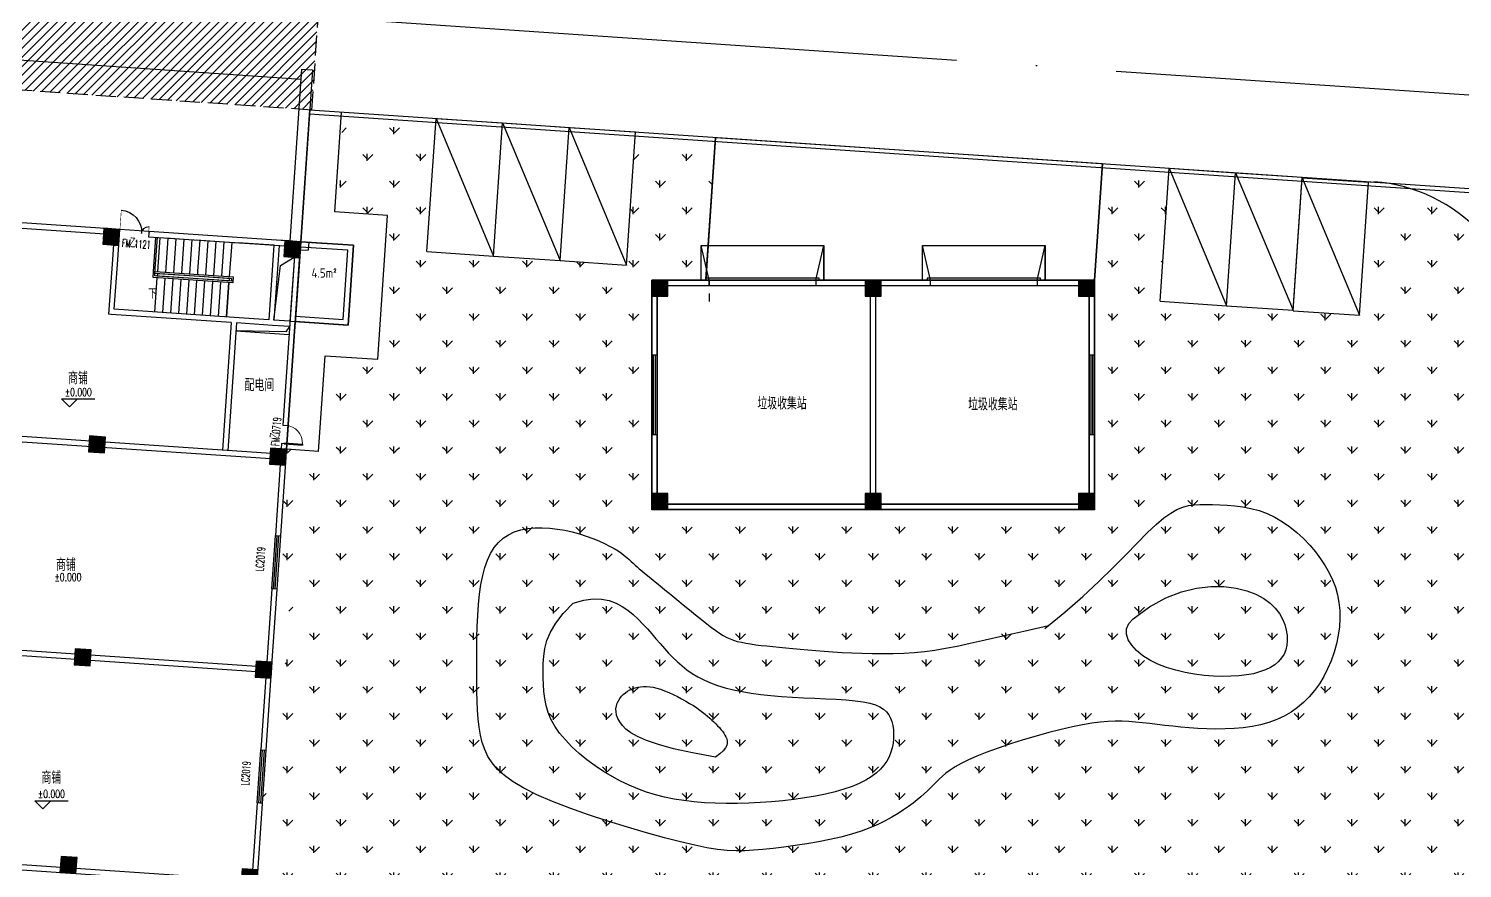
# Model space of a CAD drawing. Header units: millimetres. Extents: x 36720183 to 38160956, y 58934012 to 60388477.
# Drawn here: x 37422603 to 37476352, y 59452063 to 59483535 of the extents above; entities that cross this region are included whole.
import ezdxf

# ---------------------------------------------------------------- set-up
doc = ezdxf.new("R2010")
doc.units = ezdxf.units.MM
doc.header["$LTSCALE"] = 1000
doc.header["$MEASUREMENT"] = 0
doc.linetypes.add('ACAD_ISO04W100', pattern=[30, 24, -3, 0, -3])
doc.linetypes.add('DASH', pattern=[0.35, 0.25, -0.1])
for name, color, linetype in [('@ 绿化', 8, 'Continuous'), ('@YL', 2, 'Continuous'), ('@围墙', 5, 'Continuous'), ('@扑救面填充', 8, 'Continuous'), ('@道路', 6, 'Continuous'), ('COLUMN', 9, 'Continuous'), ('CURTWALL', 4, 'Continuous'), ('DIM_ELEV', 3, 'Continuous'), ('DIM_SYMB', 3, 'Continuous'), ('DL_道路中线_支路网_', 4, 'ACAD_ISO04W100'), ('DL_道路红线_支路网_', 1, 'Continuous'), ('j-建筑提资说明', 5, 'Continuous'), ('PUB_HATCH', 8, 'Continuous'), ('PUB_TEXT', 7, 'Continuous'), ('STAIR', 2, 'Continuous'), ('WALL', 4, 'Continuous'), ('WINDOW', 2, 'Continuous'), ('WINDOW_TEXT', 3, 'Continuous'), ('扑救面', 2, 'Continuous'), ('水D-txt', 20, 'Continuous'), ('空调机位', 7, 'Continuous'), ('裙楼挑廊', 7, 'Continuous'), ('车位', 40, 'Continuous')]:
    doc.layers.add(name, color=color, linetype=linetype)
doc.layers.add('水管井及降板', color=3, linetype='Continuous', plot=False)
doc.styles.add('_TCH_DIM', font='SIMPLEX', dxfattribs={"bigfont": 'GBCBIG'})
doc.styles.add('_TCH_WINDOW', font='SIMPLEX.shx', dxfattribs={"width": 0.7, "height": 3.5, "bigfont": 'GBCBIG.shx'})
doc.styles.get("Standard").update_dxf_attribs({"font": 'gbenor.shx', "bigfont": 'gbcbig.shx'})
pattern_1 = [(90, (0, 0), (-997.795475, 997.795475), [264.58066, -1731.01015]), (45, (0, 0), (-997.796155, 997.796155), [264.58066, -1146.51615]), (135, (0, 0), (-997.796155, -997.796155), [264.58066, -1146.51615])]

# ---------------------------------------------------------------- blocks, each defined once
blk = doc.blocks.new('车位')
at = {"layer": '车位'}
for p, q in [((2126015, 462726), (2126015, 465226)), ((2131015, 465226), (2126015, 465226)), ((2131015, 462726), (2131015, 465226)), ((2131015, 462726), (2126015, 462726))]:
    blk.add_line(p, q, dxfattribs=at)
blk.add_lwpolyline([(2126015, 462726), (2131015, 465226)], dxfattribs=at)
blk = doc.blocks.new('_FZH')
blk.add_lwpolyline([(-0.5, -0.5), (0.5, -0.5), (0.5, 0.5), (-0.5, 0.5)], close=True)
at = {"layer": 'PUB_HATCH'}
blk.add_solid([(-0.5, -0.5), (0.5, -0.5), (-0.5, 0.5), (0.5, 0.5)], dxfattribs=at)
blk = doc.blocks.new('DKHG')
at = {"layer": '空调机位', "linetype": 'DASH'}
blk.add_lwpolyline([(37412915, 59399871), (37412665, 59399888), (37412740, 59400986), (37412989, 59400969)], close=True, dxfattribs=at)
blk.add_lwpolyline([(37412915, 59399871), (37412740, 59400986)], dxfattribs=at)
blk = doc.blocks.new('$DorLib2D$00000002')
for p, q in [((-0.5, 0), (-0.5, 0.4875)), ((-0.475, 0.4875), (-0.5, 0.4875)), ((-0.475, 0), (-0.475, 0.4875)), ((0.475, 0), (0.475, 0.4875)), ((0.475, 0.4875), (0.5, 0.4875)), ((0.5, 0), (0.5, 0.4875)), ((-0.5, 0), (-0.475, 0)), ((0.5, 0), (0.475, 0))]:
    blk.add_line(p, q)
at = {"lineweight": 13}
for centre, start, end in [((-0.4875, 0), 0, 88.53072), ((0.4875, 0), 91.46928, 180)]:
    blk.add_arc(centre, 0.4875, start, end, dxfattribs=at)
blk = doc.blocks.new('$DorLib2D$00000001')
for p, q in [((0.45, 0.975), (0.5, 0.975)), ((0.45, 0), (0.45, 0.975)), ((0.5, 0), (0.5, 0.975)), ((0.5, 0), (0.45, 0))]:
    blk.add_line(p, q)
at = {"lineweight": 13}
blk.add_arc((0.475, 0), 0.975, 91.46928, 180, dxfattribs=at)
blk = doc.blocks.new('$DorLib2D$00000226')
at = {"color": 0, "const_width": 0.0182}
for points in [[(0.492, -0.001), (0.492, 0.753)], [(-0.492, 0), (-0.492, 0.253)]]:
    blk.add_lwpolyline(points, dxfattribs=at)
at = {"color": 0}
for centre, radius, start, end in [((0.505, -0.002), 0.755, 90.9833, 179.7238), ((-0.501, 0.003), 0.251, 359.7899, 87.9151)]:
    blk.add_arc(centre, radius, start, end, dxfattribs=at)
blk = doc.blocks.new('TP2scpm')
at = {"layer": '@YL', "color": 6, "ltscale": 0.2}
blk.add_line((431321, -380863), (431521, -380877), dxfattribs=at)
blk.add_lwpolyline([(445869, -380650), (446119, -378602), (446631, -378296)], dxfattribs=at)
at = {"layer": 'CURTWALL', "color": 6}
for p, q in [((431520, -379423), (431469, -380172)), ((431586, -379428), (431535, -380176)), ((431653, -379432), (431602, -380181)), ((431668, -380185), (431719, -379437)), ((431374, -381568), (431323, -382317)), ((431573, -381582), (431374, -381568)), ((431440, -381573), (431389, -382321)), ((431507, -381578), (431456, -382326)), ((431522, -382330), (431573, -381582)), ((430983, -387305), (430933, -388053)), ((431050, -387310), (430999, -388058)), ((431132, -388067), (431183, -387319)), ((430933, -388053), (431132, -388067)), ((430838, -389450), (430787, -390199)), ((431037, -389464), (430838, -389450)), ((430904, -389455), (430853, -390203)), ((430971, -389459), (430920, -390208)), ((430986, -390212), (431037, -389464)), ((430444, -395237), (430393, -395985)), ((430510, -395241), (430460, -395990)), ((430577, -395246), (430526, -395994)), ((430593, -395999), (430643, -395250)), ((430393, -395985), (430593, -395999)), ((430298, -397382), (430247, -398130)), ((430498, -397396), (430298, -397382)), ((430365, -397386), (430314, -398135)), ((430431, -397391), (430380, -398139)), ((430447, -398144), (430498, -397396))]:
    blk.add_line(p, q, dxfattribs=at)
at = {"layer": 'DIM_ELEV', "color": 6}
for p, q in [((438209, -383905), (437909, -383605)), ((437909, -383605), (439159, -383605)), ((438209, -383905), (438509, -383605)), ((437201, -398963), (436901, -398663)), ((436901, -398663), (438151, -398663)), ((437201, -398963), (437501, -398663))]:
    blk.add_line(p, q, dxfattribs=at)
at = {"layer": 'DIM_SYMB', "color": 6}
blk.add_lwpolyline([(441445, -379673, 0, 0, 0), (445277, -379933, 0, 0, 0), (445375, -378487, 0, 0, 0), (443779, -378378, 80, 0, 0), (443480, -378358, 0, 0, 0)], format="xyseb", dxfattribs=at)
at = {"layer": 'STAIR', "color": 6}
for p, q in [((441175, -377324), (440087, -377250)), ((441352, -378829), (441439, -377542)), ((441407, -378893), (441499, -377546)), ((441589, -377552), (441501, -378840)), ((441888, -377573), (441801, -378860)), ((441828, -377569), (442838, -377637)), ((442187, -377593), (442100, -378880)), ((442487, -377614), (442399, -378901)), ((442786, -377634), (442699, -378921)), ((442946, -377645), (444522, -377752)), ((443085, -377654), (443007, -378812)), ((443385, -377675), (443297, -378962)), ((443385, -377675), (443372, -377864)), ((443684, -377695), (443596, -378982)), ((443983, -377715), (443896, -379002)), ((444283, -377736), (444195, -379023)), ((444283, -377736), (444195, -379023)), ((445860, -377843), (444522, -377752)), ((441337, -379049), (441352, -378829)), ((441401, -378993), (441407, -378893)), ((441407, -378893), (443073, -379007)), ((441412, -378833), (443052, -378945)), ((441497, -378899), (441490, -378999)), ((441497, -378899), (443073, -379007)), ((443007, -378812), (442998, -378941)), ((444330, -379252), (441337, -379049)), ((441399, -380346), (441486, -379059)), ((444274, -379189), (441401, -378993)), ((444184, -379182), (441490, -378999)), ((441698, -380366), (441786, -379079)), ((441997, -380387), (442085, -379100)), ((442297, -380407), (442384, -379120)), ((442596, -380427), (442684, -379140)), ((442895, -380448), (442983, -379161)), ((443052, -378945), (444345, -379033)), ((443073, -379007), (444191, -379083)), ((443073, -379007), (444281, -379089)), ((443195, -380468), (443282, -379181)), ((443494, -380489), (443582, -379202)), ((443793, -380509), (443881, -379222)), ((444093, -380529), (444180, -379242)), ((444180, -379242), (444093, -380529)), ((444191, -379083), (444184, -379182)), ((444281, -379089), (444274, -379189)), ((444345, -379033), (444330, -379252)), ((431469, -380172), (431374, -381568)), ((446403, -384595), (446355, -385294)), ((430933, -388053), (430838, -389450)), ((430393, -395985), (430298, -397382))]:
    blk.add_line(p, q, dxfattribs=at)
at = {"layer": 'WALL', "color": 6}
for p, q in [((431187, -376945), (431207, -376646)), ((431706, -376680), (431207, -376646)), ((431906, -376693), (431706, -376680)), ((440087, -377250), (431906, -376693)), ((431686, -376979), (431187, -376945)), ((431486, -376966), (431439, -377664)), ((431693, -376879), (431520, -379423)), ((431693, -376879), (431638, -377677)), ((431693, -376879), (431693, -376879)), ((431892, -376893), (431719, -379437)), ((431892, -376893), (440073, -377449)), ((439887, -377236), (439810, -378378)), ((440073, -377449), (440087, -377250)), ((431638, -377677), (431439, -377664)), ((440009, -378391), (440073, -377449)), ((441184, -377325), (441171, -377524)), ((441171, -377524), (446658, -377897)), ((446871, -377711), (441184, -377325)), ((445860, -377843), (445670, -380637)), ((446871, -377711), (446032, -377654)), ((446871, -377711), (446661, -380804)), ((446871, -377711), (446668, -380704)), ((448852, -377847), (446672, -377698)), ((446871, -377711), (447171, -377732)), ((447171, -377732), (447150, -378031)), ((448647, -380840), (448852, -377847)), ((439810, -378378), (439670, -380429)), ((446060, -377857), (445869, -380650)), ((446658, -377897), (446203, -384582)), ((446403, -384595), (446851, -378011)), ((446658, -377897), (446468, -380691)), ((446851, -378011), (447150, -378031)), ((439883, -380243), (440009, -378391)), ((431719, -379437), (431520, -379423)), ((431469, -380172), (431668, -380185)), ((439770, -380436), (439670, -380429)), ((444260, -380741), (439770, -380436)), ((444373, -380548), (439883, -380243)), ((444260, -380741), (443934, -385530)), ((444459, -380755), (444133, -385544)), ((445670, -380637), (444373, -380548)), ((444439, -381054), (446434, -381190)), ((445815, -380847), (444459, -380755)), ((446455, -380890), (445815, -380847)), ((446468, -380691), (445869, -380650)), ((446468, -380691), (448647, -380840)), ((431323, -382317), (431163, -384661)), ((431522, -382330), (431323, -382317)), ((431522, -382330), (431363, -384675)), ((431005, -384049), (430957, -384748)), ((431204, -384063), (431005, -384049)), ((431204, -384063), (431163, -384661)), ((430957, -384748), (430910, -385446)), ((431163, -384661), (431163, -384661)), ((446129, -385679), (431363, -384675)), ((446203, -384582), (446403, -384595)), ((431150, -384861), (430983, -387305)), ((431150, -384861), (431109, -385459)), ((431150, -384861), (431150, -384861)), ((431349, -384874), (431183, -387319)), ((446115, -385879), (431349, -384874)), ((446156, -385280), (446129, -385679)), ((446355, -385294), (446156, -385280)), ((446322, -385793), (446355, -385294)), ((431109, -385459), (430910, -385446)), ((446115, -385879), (445922, -388722)), ((446121, -388736), (446322, -385793)), ((431183, -387319), (430983, -387305)), ((431117, -387314), (431066, -388063)), ((445922, -388722), (446121, -388736)), ((430787, -390199), (430620, -392643)), ((430986, -390212), (430787, -390199)), ((430986, -390212), (430820, -392656)), ((445786, -390718), (445586, -393661)), ((445779, -393774), (445986, -390731)), ((445986, -390731), (445786, -390718)), ((430462, -392031), (430414, -392729)), ((430661, -392044), (430462, -392031)), ((430661, -392044), (430620, -392643)), ((430414, -392729), (430367, -393427)), ((430607, -392842), (430444, -395237)), ((430607, -392842), (430566, -393441)), ((430607, -392842), (430607, -392842)), ((430620, -392643), (430620, -392643)), ((430806, -392856), (430643, -395250)), ((445572, -393860), (430806, -392856)), ((445586, -393661), (430820, -392656)), ((430566, -393441), (430367, -393427)), ((445572, -393860), (445375, -396754)), ((445575, -396767), (445779, -393774)), ((430643, -395250), (430444, -395237)), ((445375, -396754), (445575, -396767)), ((430077, -400624), (430247, -398130)), ((430247, -398130), (430447, -398144)), ((430277, -400638), (430447, -398144)), ((445240, -398749), (445043, -401642)), ((445439, -398763), (445240, -398749)), ((445249, -401556), (445439, -398763)), ((429885, -400511), (429932, -399813)), ((429932, -399813), (430132, -399826)), ((430077, -400624), (430132, -399826)), ((429565, -400790), (429585, -400491)), ((430064, -400824), (429565, -400790)), ((430084, -400525), (429585, -400491)), ((430064, -400824), (445229, -401856)), ((430077, -400624), (445043, -401642)), ((430077, -400624), (430277, -400638)), ((445229, -401856), (445528, -401876)), ((445249, -401556), (445549, -401577)), ((445549, -401577), (445528, -401876))]:
    blk.add_line(p, q, dxfattribs=at)
for points in [[(446681, -380505), (448461, -380626), (448639, -378032), (446858, -377911), (446681, -380505)], [(448461, -380626), (448638, -378032)], [(446455, -380890), (446316, -381085), (444439, -381054)]]:
    blk.add_lwpolyline(points, dxfattribs=at)
at = {"layer": 'WINDOW', "color": 6}
for p, q in [((445786, -390718), (445922, -388722)), ((445853, -390722), (445988, -388727)), ((445919, -390727), (446055, -388731)), ((445986, -390731), (446121, -388736)), ((445240, -398749), (445375, -396754)), ((445306, -398754), (445442, -396758)), ((445373, -398758), (445508, -396763)), ((445439, -398763), (445575, -396767))]:
    blk.add_line(p, q, dxfattribs=at)
at = {"layer": '裙楼挑廊', "color": 6, "linetype": 'DASH'}
for p, q in [((431005, -384049), (431439, -377664)), ((432264, -377319), (431776, -384503)), ((431735, -385101), (431233, -392484)), ((430910, -385446), (430462, -392031)), ((430367, -393427), (429932, -399812)), ((431192, -393083), (430703, -400266))]:
    blk.add_line(p, q, dxfattribs=at)
at = {"layer": '@YL', "color": 6}
for p in [(-36980864, -59778966), (-36981179, -59783777), (-36981395, -59786793), (-36981709, -59791604), (-36981920, -59794745), (-36982263, -59799533)]:
    blk.add_blockref('DKHG', p, dxfattribs=at)
at = {"layer": 'COLUMN', "color": 6, "xscale": 599.9999999767169, "yscale": 599.9999999767169, "zscale": 599.9999999767169, "rotation": 356.1084516637054}
for p in [(431985, -376999), (439767, -377529), (446552, -377990), (431456, -384781), (439238, -385311), (446022, -385772), (430913, -392763), (438695, -393292), (445479, -393754), (430384, -400545), (438166, -401074), (444950, -401536)]:
    blk.add_blockref('_FZH', p, dxfattribs=at)
at = {"layer": 'WINDOW', "color": 6}
for name, p, xscale, yscale, zscale, rotation in [('$DorLib2D$00000226', (440629, -377387), -1100, 1100, 1100, 356.1084515972569), ('$DorLib2D$00000002', (431521, -380877), -1400, 1400, 1400, 86.10845159715721), ('$DorLib2D$00000001', (446279, -384938), 700, 700, -700, 266.1084474042545), ('$DorLib2D$00000002', (430985, -388759), -1400, 1400, 1400, 86.10845159715721), ('$DorLib2D$00000002', (430445, -396690), -1400, 1400, 1400, 86.10845159715721)]:
    blk.add_blockref(name, p, dxfattribs=dict(at, xscale=xscale, yscale=yscale, zscale=zscale, rotation=rotation))
at = {"layer": 'j-建筑提资说明', "color": 6, "insert": (447276, -378709), "char_height": 350, "width": 1022.92, "attachment_point": 1}
blk.add_mtext('4.5m² ', dxfattribs=at)
at = {"layer": 'PUB_TEXT', "color": 6, "style": '_TCH_DIM'}
blk.add_text('下', height=338, dxfattribs=at).set_placement((441150, -379840))
at = {"layer": 'PUB_TEXT', "color": 6}
for s, p in [('商铺', (438152, -383057)), ('配电间', (444768, -383315)), ('商铺', (437695, -390053)), ('商铺', (437152, -398029))]:
    blk.add_text(s, height=463, dxfattribs=at).set_placement(p)
at = {"layer": 'PUB_TEXT', "color": 6, "style": '_TCH_DIM', "width": 0.705882}
for p in [(438029, -383500), (437642, -390431), (437021, -398558)]:
    blk.add_text('%%P0.000', height=297.5, dxfattribs=at).set_placement(p)
at = {"layer": 'WINDOW_TEXT', "color": 6, "style": '_TCH_WINDOW'}
for s, height, rotation, width, p in [('FM', 297.5, 356.1085, 0.494118, (440160, -377906)), ('乙', 338, 356.1085, 0.7, (440453, -377926)), ('1121', 297.5, 356.1085, 0.494118, (440625, -377938)), ('0719', 297.5, 86.1084, 0.494118, (446096, -384916)), ('乙', 338, 86.1084, 0.7, (446084, -385088)), ('FM', 297.5, 86.1084, 0.494118, (446064, -385381)), ('LC2019', 297.5, 86.1084, 0.494118, (445478, -390070)), ('LC2019', 297.5, 86.1085, 0.494118, (444932, -398101))]:
    blk.add_text(s, height=height, rotation=rotation, dxfattribs=dict(at, width=width)).set_placement(p)
at = {"layer": 'WINDOW_TEXT', "color": 6, "width": 0.7}
for p in [(431739, -381335), (431203, -389217), (430663, -397149)]:
    blk.add_text('LMC2925', height=300, rotation=85.8699, dxfattribs=at).set_placement(p)
blk = doc.blocks.new('$DorLib2D$00000126')
at = {"color": 0, "linetype": 'Continuous'}
for p, q in [((-0.532, 0.5), (-0.532, 0.9)), ((0.532, 0.9), (0.532, 0.5))]:
    blk.add_line(p, q, dxfattribs=at)
at = {"color": 0, "linetype": 'DASH'}
for p, q in [((-0.532, 0.9), (0.532, 0.9)), ((-0.532, 0.5), (0.532, 0.5))]:
    blk.add_line(p, q, dxfattribs=at)
blk = doc.blocks.new('TP3scpm')
at = {"layer": '@YL', "color": 6, "ltscale": 0.2}
for p, q in [((513508, -386081), (513508, -384781)), ((521808, -386081), (521808, -384781))]:
    blk.add_line(p, q, dxfattribs=at)
at = {"layer": '@YL', "color": 6}
blk.add_lwpolyline([(511658, -394681), (511658, -386081), (528258, -386081), (528259, -394681), (511658, -394681)], dxfattribs=at)
blk.add_lwpolyline([(511858, -394481), (511858, -386281), (528058, -386281), (528059, -394481)], close=True, dxfattribs=at)
at = {"layer": 'j-建筑提资说明', "color": 6}
blk.add_lwpolyline([(511658, -386081), (528258, -386081), (528258, -394681), (511658, -394681)], close=True, dxfattribs=at)
blk.add_lwpolyline([(511658, -386081), (528258, -386081), (528258, -394681), (511658, -394681)], close=True, dxfattribs=at)
at = {"layer": 'STAIR', "color": 6}
for p, q in [((518108, -386081), (518108, -384781)), ((526408, -386081), (526408, -384781))]:
    blk.add_line(p, q, dxfattribs=at)
for points in [[(513508, -386081), (513508, -384781), (518108, -384781), (518108, -386081)], [(513808, -386081), (513508, -384781)], [(517808, -386081), (518108, -384781)], [(521808, -386081), (521808, -384781), (526408, -384781), (526408, -386081)], [(522108, -386081), (521808, -384781)], [(526108, -386081), (526408, -384781)]]:
    blk.add_lwpolyline(points, dxfattribs=at)
at = {"layer": 'WALL', "color": 6}
for p, q in [((511658, -386081), (511658, -394681)), ((513808, -386081), (511658, -386081)), ((511659, -386081), (511658, -388881)), ((511859, -386081), (511659, -386081)), ((511858, -388881), (511859, -386081)), ((511858, -386281), (511858, -394481)), ((511858, -386281), (513808, -386281)), ((513808, -386281), (513808, -386081)), ((519959, -386081), (517808, -386081)), ((517808, -386081), (517808, -386281)), ((517808, -386081), (522108, -386081)), ((517808, -386281), (519859, -386281)), ((519859, -394481), (519859, -386281)), ((522108, -386081), (519959, -386081)), ((520059, -386281), (522108, -386281)), ((520059, -394481), (520059, -386281)), ((522108, -386281), (522108, -386081)), ((526107, -386280), (528057, -386280)), ((528258, -386081), (526108, -386081)), ((526108, -386081), (526108, -386281)), ((526108, -386081), (528058, -386081)), ((526108, -386281), (528058, -386281)), ((528058, -386081), (528058, -388881)), ((528258, -386081), (528058, -386081)), ((528058, -394481), (528058, -386281)), ((528258, -394681), (528258, -386081)), ((528258, -394681), (528258, -386081)), ((528258, -394681), (528258, -386081)), ((528258, -388881), (528258, -386081)), ((511658, -388881), (511858, -388881)), ((528058, -388881), (528258, -388881)), ((511858, -391881), (511658, -391881)), ((511658, -391881), (511658, -394681)), ((511858, -394681), (511858, -391881)), ((528258, -391881), (528058, -391881)), ((528058, -391881), (528058, -394681)), ((528258, -394681), (528258, -391881)), ((511858, -394481), (519859, -394481)), ((520059, -394481), (528058, -394481)), ((511658, -394681), (519959, -394681)), ((511658, -394681), (511858, -394681)), ((519959, -394681), (528258, -394681)), ((528058, -394681), (528258, -394681))]:
    blk.add_line(p, q, dxfattribs=at)
blk.add_lwpolyline([(511859, -386081), (513808, -386081), (513808, -386280)], dxfattribs=at)
at = {"layer": 'WINDOW', "color": 6}
for p, q in [((511658, -391881), (511658, -388881)), ((511725, -391881), (511725, -388881)), ((511792, -391881), (511792, -388881)), ((511858, -391881), (511858, -388881)), ((528058, -391881), (528058, -388881)), ((528125, -391881), (528125, -388881)), ((528192, -391881), (528192, -388881)), ((528258, -391881), (528258, -388881))]:
    blk.add_line(p, q, dxfattribs=at)
at = {"layer": '水D-txt', "color": 6}
blk.add_line((513808, -386581), (513808, -386881), dxfattribs=at)
at = {"layer": '水管井及降板', "color": 6, "ltscale": 0.5}
blk.add_lwpolyline([(511857, -386280), (528057, -386280), (528057, -394480), (511857, -394480)], close=True, dxfattribs=at)
at = {"layer": 'COLUMN', "color": 6, "xscale": 599.9999999767169, "yscale": 599.9999999767169, "zscale": 599.9999999767169}
for p in [(511959, -386381), (519958, -386381), (527959, -386381), (511959, -394381), (519958, -394381), (527959, -394381)]:
    blk.add_blockref('_FZH', p, dxfattribs=at)
at = {"layer": 'WINDOW', "color": 6, "xscale": -4000, "yscale": 200, "zscale": 4000}
for p, rotation in [((515808, -386181), 3.566001584973533e-08), ((524108, -386181), 359.9999999643387)]:
    blk.add_blockref('$DorLib2D$00000126', p, dxfattribs=dict(at, rotation=rotation))
at = {"layer": 'PUB_TEXT', "color": 6}
for p in [(515614, -390930), (523517, -390964)]:
    blk.add_text('垃圾收集站', height=463, dxfattribs=at).set_placement(p)

msp = doc.modelspace()

# ---------------------------------------------------------------- hatches: boundary and pattern name
at = {"layer": '@ 绿化', "linetype": 'Continuous'}
h = msp.add_hatch(dxfattribs=at)
h.set_pattern_fill('GRASS', color=256, scale=500, style=0)
h.set_pattern_definition(pattern_1)
h.paths.add_polyline_path([(37433475, 59467760), (37433715, 59471278), (37435610, 59471148), (37436145, 59476525), (37434213, 59476656), (37434370, 59480407), (37437875, 59480170), (37437536, 59475181), (37445019, 59474674), (37445358, 59479662), (37448351, 59479459), (37447988, 59474146), (37445966, 59474106), (37445966, 59467760)])
h = msp.add_hatch(dxfattribs=at)
h.set_pattern_fill('GRASS', color=256, scale=500, style=0)
h.set_pattern_definition(pattern_1)
h.paths.add_polyline_path([(37462862, 59478475), (37465356, 59478306), (37465018, 59473318), (37462566, 59474104)])
h = msp.add_hatch(dxfattribs=at)
h.set_pattern_fill('GRASS', color=256, scale=500, style=0)
h.set_pattern_definition(pattern_1)
edge = h.paths.add_edge_path()
edge.add_line((37432272, 59467760), (37445966, 59467760))
edge.add_line((37445966, 59467760), (37445966, 59465506))
edge.add_line((37445966, 59465506), (37462566, 59465506))
edge.add_line((37462566, 59465506), (37462566, 59473906))
edge.add_line((37462566, 59473906), (37465018, 59473318))
edge.add_line((37465018, 59473318), (37472500, 59472791))
edge.add_line((37472500, 59472791), (37472838, 59477779))
edge.add_line((37472838, 59477779), (37473935, 59477665))
edge.add_arc((37472630, 59471805), 6003, 1.2923, 77.4461, ccw=False)
edge.add_line((37478632, 59471941), (37478632, 59451406))
edge.add_line((37478632, 59451406), (37431666, 59451472))
edge.add_line((37431666, 59451472), (37431852, 59454215))
edge.add_line((37431852, 59454215), (37431353, 59454249))
edge.add_line((37431353, 59454249), (37431730, 59459786))
edge.add_line((37431730, 59459786), (37432229, 59459752))
edge.add_line((37432229, 59459752), (37432422, 59462596))
edge.add_line((37432422, 59462596), (37431923, 59462630))
edge.add_line((37431923, 59462630), (37432272, 59467760))
at = {"layer": '@扑救面填充'}
h = msp.add_hatch(dxfattribs=at)
h.set_pattern_fill('ANSI31', color=256, scale=150)
h.set_pattern_definition([(45, (0, 0), (-168.3798023, 168.3798023), [])])
h.paths.add_polyline_path([(37408097, 59482195), (37408572, 59489179), (37433683, 59487471), (37433208, 59480486)])

# ---------------------------------------------------------------- linework, layer by layer
at = {"layer": '@YL', "color": 8}
for points in [[(37408173, 59483323), (37432817, 59481646)], [(37460695, 59461055), (37461449, 59461663), (37462124, 59462251), (37462729, 59462812), (37463267, 59463337), (37463744, 59463820), (37464167, 59464254), (37464540, 59464632), (37464868, 59464947), (37465159, 59465194), (37465418, 59465380), (37465654, 59465513), (37465874, 59465603), (37466085, 59465657), (37466294, 59465684), (37466510, 59465695), (37466739, 59465696), (37466988, 59465696), (37467255, 59465691), (37467535, 59465679), (37467827, 59465655), (37468126, 59465615), (37468428, 59465556), (37468731, 59465473), (37469032, 59465363), (37469326, 59465223), (37469611, 59465056), (37469887, 59464864), (37470150, 59464652), (37470398, 59464423), (37470631, 59464180), (37470845, 59463928), (37471040, 59463669), (37471212, 59463407), (37471362, 59463141), (37471489, 59462871), (37471593, 59462596), (37471673, 59462314), (37471728, 59462026), (37471759, 59461731), (37471765, 59461427), (37471745, 59461114), (37471700, 59460796), (37471633, 59460477), (37471543, 59460159), (37471433, 59459846), (37471303, 59459543), (37471155, 59459253), (37470991, 59458979), (37470810, 59458724), (37470614, 59458491), (37470402, 59458277), (37470174, 59458085), (37469930, 59457914), (37469670, 59457764), (37469393, 59457636), (37469100, 59457529), (37468791, 59457445), (37468469, 59457380), (37468137, 59457333), (37467798, 59457303), (37467455, 59457287), (37467113, 59457284), (37466773, 59457291), (37466440, 59457307), (37466116, 59457329), (37465801, 59457357), (37465495, 59457388), (37465198, 59457421), (37464911, 59457455), (37464632, 59457488), (37464362, 59457517), (37464100, 59457543), (37463846, 59457563), (37463593, 59457575), (37463335, 59457577), (37463065, 59457567), (37462777, 59457544), (37462463, 59457504), (37462117, 59457446), (37461733, 59457368), (37461307, 59457268), (37460848, 59457150), (37460371, 59457018), (37459887, 59456875), (37459410, 59456724), (37458953, 59456571), (37458530, 59456418), (37458153, 59456270), (37457832, 59456129), (37457562, 59455995), (37457338, 59455868), (37457151, 59455746), (37456994, 59455629), (37456860, 59455515), (37456742, 59455404), (37456632, 59455295), (37456523, 59455187), (37456413, 59455079), (37456300, 59454970), (37456180, 59454859), (37456051, 59454746), (37455912, 59454630), (37455759, 59454509), (37455590, 59454384), (37455404, 59454253), (37455197, 59454118), (37454969, 59453981), (37454718, 59453845), (37454442, 59453711), (37454140, 59453581), (37453809, 59453457), (37453448, 59453342), (37453056, 59453236), (37452642, 59453141), (37452212, 59453056), (37451776, 59452980), (37451341, 59452914), (37450916, 59452857), (37450510, 59452809), (37450130, 59452771), (37449781, 59452741), (37449452, 59452723), (37449127, 59452720), (37448792, 59452736), (37448431, 59452774), (37448030, 59452836), (37447572, 59452927), (37447043, 59453050), (37446435, 59453206), (37445762, 59453391), (37445049, 59453600), (37444318, 59453828), (37443590, 59454070), (37442890, 59454320), (37442239, 59454572), (37441660, 59454821), (37441171, 59455064), (37440767, 59455302), (37440439, 59455537), (37440178, 59455773), (37439974, 59456012), (37439817, 59456257), (37439699, 59456511), (37439610, 59456777), (37439541, 59457057), (37439490, 59457352), (37439453, 59457662), (37439428, 59457988), (37439413, 59458329), (37439405, 59458687), (37439402, 59459061), (37439402, 59459452), (37439402, 59459859), (37439404, 59460277), (37439410, 59460700), (37439421, 59461124), (37439440, 59461541), (37439468, 59461946), (37439506, 59462334), (37439558, 59462698), (37439624, 59463034), (37439705, 59463341), (37439804, 59463618), (37439920, 59463867), (37440056, 59464086), (37440212, 59464276), (37440389, 59464436), (37440588, 59464568), (37440810, 59464670), (37441052, 59464746), (37441311, 59464796), (37441581, 59464822), (37441860, 59464827), (37442143, 59464813), (37442428, 59464780), (37442710, 59464732), (37442985, 59464671), (37443253, 59464597), (37443509, 59464515), (37443752, 59464426), (37443980, 59464332), (37444191, 59464236), (37444382, 59464140), (37444551, 59464047), (37444698, 59463958), (37444824, 59463873), (37444933, 59463791), (37445028, 59463714), (37445113, 59463639), (37445190, 59463566), (37445264, 59463495), (37445337, 59463426), (37445414, 59463358), (37445496, 59463287), (37445586, 59463212), (37445688, 59463129), (37445803, 59463036), (37445936, 59462930), (37446087, 59462807), (37446262, 59462666), (37446459, 59462504), (37446676, 59462326), (37446906, 59462137), (37447142, 59461943), (37447378, 59461749), (37447609, 59461561), (37447828, 59461385), (37448028, 59461226), (37448207, 59461088), (37448365, 59460971), (37448509, 59460872), (37448643, 59460789), (37448772, 59460719), (37448899, 59460661), (37449031, 59460613), (37449171, 59460571), (37449324, 59460534), (37449490, 59460502), (37449668, 59460472), (37449859, 59460445), (37450062, 59460420), (37450277, 59460397), (37450504, 59460373), (37450741, 59460349), (37450990, 59460324), (37451250, 59460299), (37451523, 59460273), (37451809, 59460248), (37452109, 59460223), (37452423, 59460199), (37452752, 59460177), (37453098, 59460156), (37453460, 59460138), (37453835, 59460124), (37454221, 59460114), (37454614, 59460111), (37455011, 59460116), (37455409, 59460131), (37455804, 59460156), (37456194, 59460193), (37456579, 59460243), (37456977, 59460310), (37457409, 59460394), (37457897, 59460499), (37458463, 59460626), (37459128, 59460779), (37459913, 59460958), (37460840, 59461167)], [(37464013, 59461414), (37464627, 59461864), (37465232, 59462198), (37465820, 59462429), (37466385, 59462569), (37466919, 59462630), (37467416, 59462625), (37467868, 59462566), (37468269, 59462466), (37468614, 59462335), (37468904, 59462180), (37469144, 59462004), (37469339, 59461814), (37469493, 59461612), (37469610, 59461405), (37469694, 59461196), (37469750, 59460991), (37469782, 59460793), (37469790, 59460604), (37469773, 59460424), (37469732, 59460254), (37469667, 59460096), (37469577, 59459950), (37469462, 59459816), (37469322, 59459696), (37469157, 59459590), (37468967, 59459499), (37468753, 59459422), (37468517, 59459359), (37468259, 59459312), (37467979, 59459279), (37467679, 59459260), (37467360, 59459257), (37467022, 59459269), (37466672, 59459296), (37466315, 59459341), (37465957, 59459404), (37465605, 59459487), (37465264, 59459590), (37464941, 59459715), (37464641, 59459862), (37464372, 59460033), (37464141, 59460222), (37463956, 59460423), (37463825, 59460631), (37463757, 59460840), (37463761, 59461044), (37463843, 59461237), (37464013, 59461414)], [(37443014, 59462005), (37443411, 59462115), (37443766, 59462162), (37444084, 59462155), (37444369, 59462100), (37444625, 59462007), (37444857, 59461882), (37445069, 59461734), (37445266, 59461571), (37445452, 59461398), (37445628, 59461220), (37445798, 59461038), (37445962, 59460853), (37446122, 59460668), (37446279, 59460485), (37446437, 59460304), (37446596, 59460129), (37446757, 59459961), (37446924, 59459800), (37447099, 59459647), (37447283, 59459503), (37447479, 59459367), (37447690, 59459240), (37447917, 59459123), (37448163, 59459016), (37448429, 59458919), (37448715, 59458832), (37449022, 59458756), (37449347, 59458688), (37449691, 59458630), (37450053, 59458580), (37450432, 59458538), (37450827, 59458504), (37451238, 59458478), (37451656, 59458456), (37452075, 59458437), (37452485, 59458419), (37452879, 59458399), (37453250, 59458374), (37453588, 59458342), (37453887, 59458302), (37454139, 59458250), (37454349, 59458187), (37454520, 59458112), (37454656, 59458025), (37454764, 59457927), (37454847, 59457817), (37454910, 59457695), (37454958, 59457561), (37454995, 59457416), (37455020, 59457260), (37455032, 59457098), (37455030, 59456929), (37455013, 59456758), (37454981, 59456585), (37454931, 59456413), (37454862, 59456245), (37454774, 59456082), (37454665, 59455925), (37454533, 59455774), (37454377, 59455630), (37454194, 59455494), (37453983, 59455365), (37453743, 59455244), (37453471, 59455132), (37453167, 59455028), (37452835, 59454934), (37452477, 59454848), (37452098, 59454772), (37451702, 59454705), (37451292, 59454646), (37450873, 59454597), (37450449, 59454556), (37450023, 59454525), (37449597, 59454503), (37449174, 59454491), (37448755, 59454490), (37448343, 59454499), (37447940, 59454520), (37447547, 59454553), (37447166, 59454599), (37446799, 59454657), (37446445, 59454730), (37446101, 59454817), (37445766, 59454920), (37445438, 59455039), (37445114, 59455176), (37444794, 59455331), (37444474, 59455505), (37444155, 59455698), (37443840, 59455909), (37443534, 59456134), (37443242, 59456372), (37442971, 59456619), (37442724, 59456873), (37442508, 59457131), (37442326, 59457391), (37442184, 59457650), (37442077, 59457909), (37442000, 59458167), (37441949, 59458426), (37441917, 59458686), (37441901, 59458947), (37441895, 59459209), (37441895, 59459474), (37441897, 59459742), (37441912, 59460016), (37441954, 59460300), (37442035, 59460598), (37442168, 59460913), (37442367, 59461250), (37442644, 59461613), (37443014, 59462005)], [(37448359, 59456229), (37447491, 59456390), (37446782, 59456547), (37446215, 59456700), (37445771, 59456851), (37445432, 59456998), (37445180, 59457142), (37444996, 59457282), (37444861, 59457419), (37444761, 59457553), (37444690, 59457682), (37444645, 59457807), (37444623, 59457927), (37444621, 59458041), (37444638, 59458149), (37444669, 59458251), (37444712, 59458345), (37444766, 59458432), (37444827, 59458511), (37444897, 59458582), (37444974, 59458646), (37445057, 59458702), (37445146, 59458751), (37445239, 59458792), (37445337, 59458825), (37445438, 59458851), (37445543, 59458869), (37445653, 59458878), (37445768, 59458879), (37445889, 59458869), (37446017, 59458849), (37446151, 59458818), (37446294, 59458775), (37446445, 59458721), (37446602, 59458656), (37446762, 59458583), (37446923, 59458504), (37447082, 59458420), (37447237, 59458333), (37447384, 59458246), (37447523, 59458160), (37447649, 59458076), (37447765, 59457995), (37447871, 59457917), (37447968, 59457841), (37448058, 59457766), (37448141, 59457693), (37448220, 59457621), (37448294, 59457550), (37448366, 59457480), (37448434, 59457410), (37448498, 59457340), (37448558, 59457270), (37448613, 59457200), (37448663, 59457129), (37448707, 59457058), (37448745, 59456986), (37448775, 59456913), (37448793, 59456837), (37448793, 59456757), (37448772, 59456671), (37448723, 59456577), (37448641, 59456473), (37448521, 59456358), (37448359, 59456229)]]:
    msp.add_lwpolyline(points, dxfattribs=at)
at = {"layer": '@YL'}
for points in [[(37432273, 59467768), (37432600, 59472557), (37434578, 59472422), (37434783, 59475415), (37432802, 59475550), (37433139, 59480491)], [(37433470, 59467686), (37433715, 59471278), (37435694, 59471143), (37436062, 59476530), (37434081, 59476666), (37434336, 59480410)], [(37447988, 59474146), (37448348, 59479460)], [(37462566, 59474104), (37447988, 59474104), (37448351, 59479459), (37462862, 59478475), (37462566, 59474104)], [(37448351, 59479459), (37447988, 59474104)], [(37462566, 59474106), (37462862, 59478475)], [(37470632, 59477948), (37475711, 59477604)], [(37432802, 59475550), (37434783, 59475415), (37434578, 59472422), (37432599, 59472557), (37432273, 59467768)], [(37445966, 59465506), (37445966, 59474106), (37462566, 59474106), (37462566, 59465506), (37445966, 59465506)], [(37433470, 59467687), (37432273, 59467768)]]:
    msp.add_lwpolyline(points, dxfattribs=at)
at = {"layer": '@围墙'}
msp.add_lwpolyline([(37432403, 59475570), (37432841, 59482016), (37433240, 59481989), (37432802, 59475545)], close=True, dxfattribs=at)
at = {"layer": '@道路'}
msp.add_lwpolyline([(37478632, 59468321), (37478632, 59471808, 0.394457), (37473039, 59477794), (37473039, 59477794)], format="xyb", dxfattribs=at)
at = {"layer": 'DL_道路中线_支路网_', "color": 8}
msp.add_line((37433445, 59483978), (37497621, 59479626), dxfattribs=at)
at = {"layer": 'DL_道路红线_支路网_', "color": 8}
msp.add_line((37433128, 59480341), (37488823, 59476564), dxfattribs=at)
at = {"layer": 'DL_道路红线_支路网_', "color": 4}
msp.add_line((37433139, 59480491), (37488834, 59476714), dxfattribs=at)
at = {"layer": 'WALL', "color": 8}
msp.add_line((37462566, 59465506), (37462566, 59474106), dxfattribs=at)
at = {"layer": '扑救面', "color": 8, "linetype": 'DASH', "ltscale": 3}
msp.add_lwpolyline([(37408097, 59482195), (37408572, 59489179), (37433683, 59487471), (37433208, 59480486), (37408097, 59482195)], dxfattribs=at)

# ---------------------------------------------------------------- block references
for name, p in [('TP2scpm', (36985931, 59853261)), ('TP3scpm', (36934307, 59860188))]:
    msp.add_blockref(name, p)
at = {"layer": '车位', "rotation": 266.1203548653891}
for p in [(37120057, 61632622, 0), (37122551, 61632452, 0), (37125046, 61632283, 0), (37147539, 61630758, 0), (37150033, 61630589, 0), (37152526, 61630400, 0)]:
    msp.add_blockref('车位', p, dxfattribs=at)

doc.saveas('drawing.dxf')
